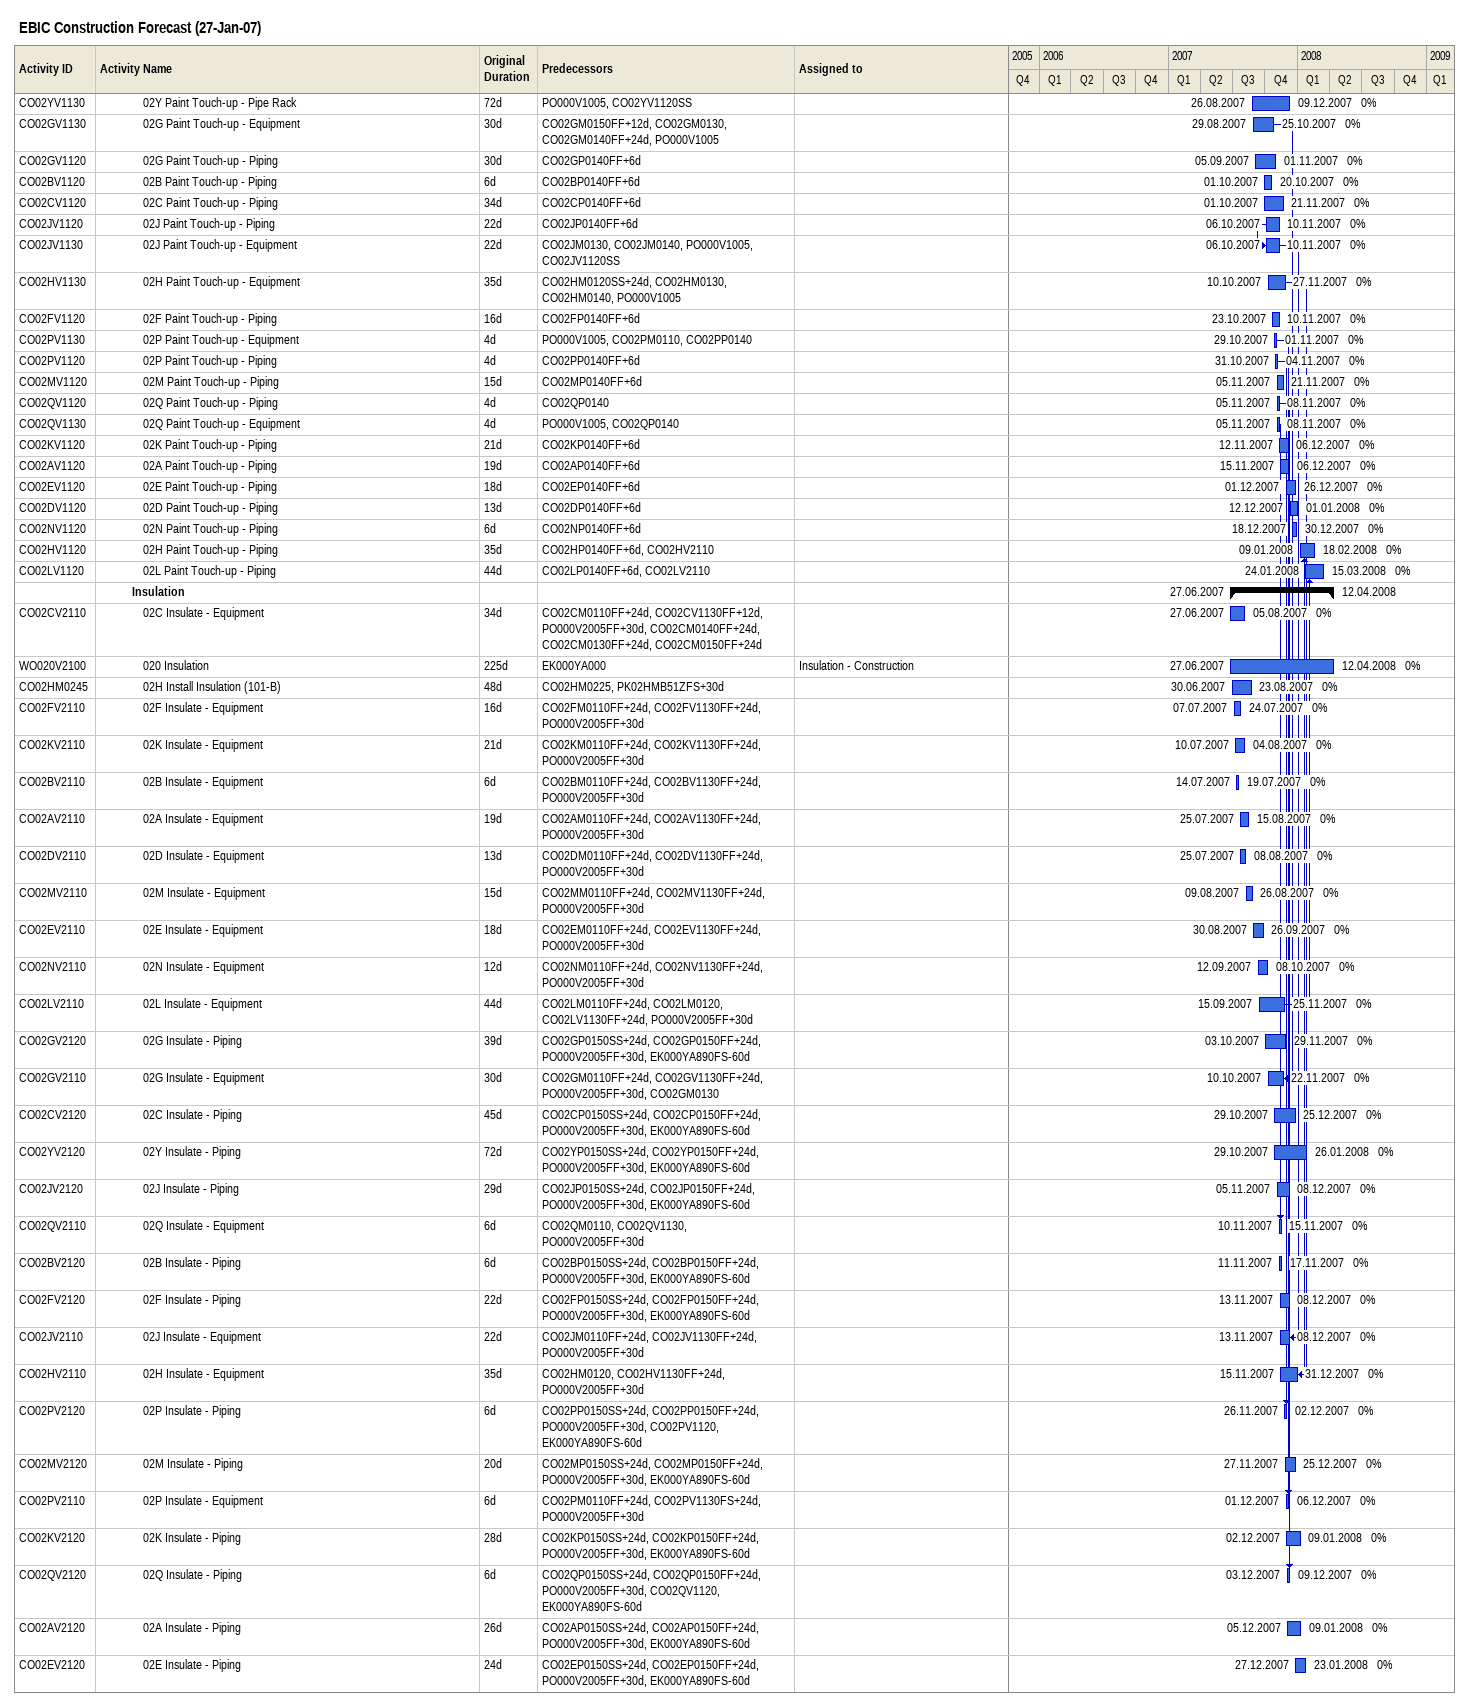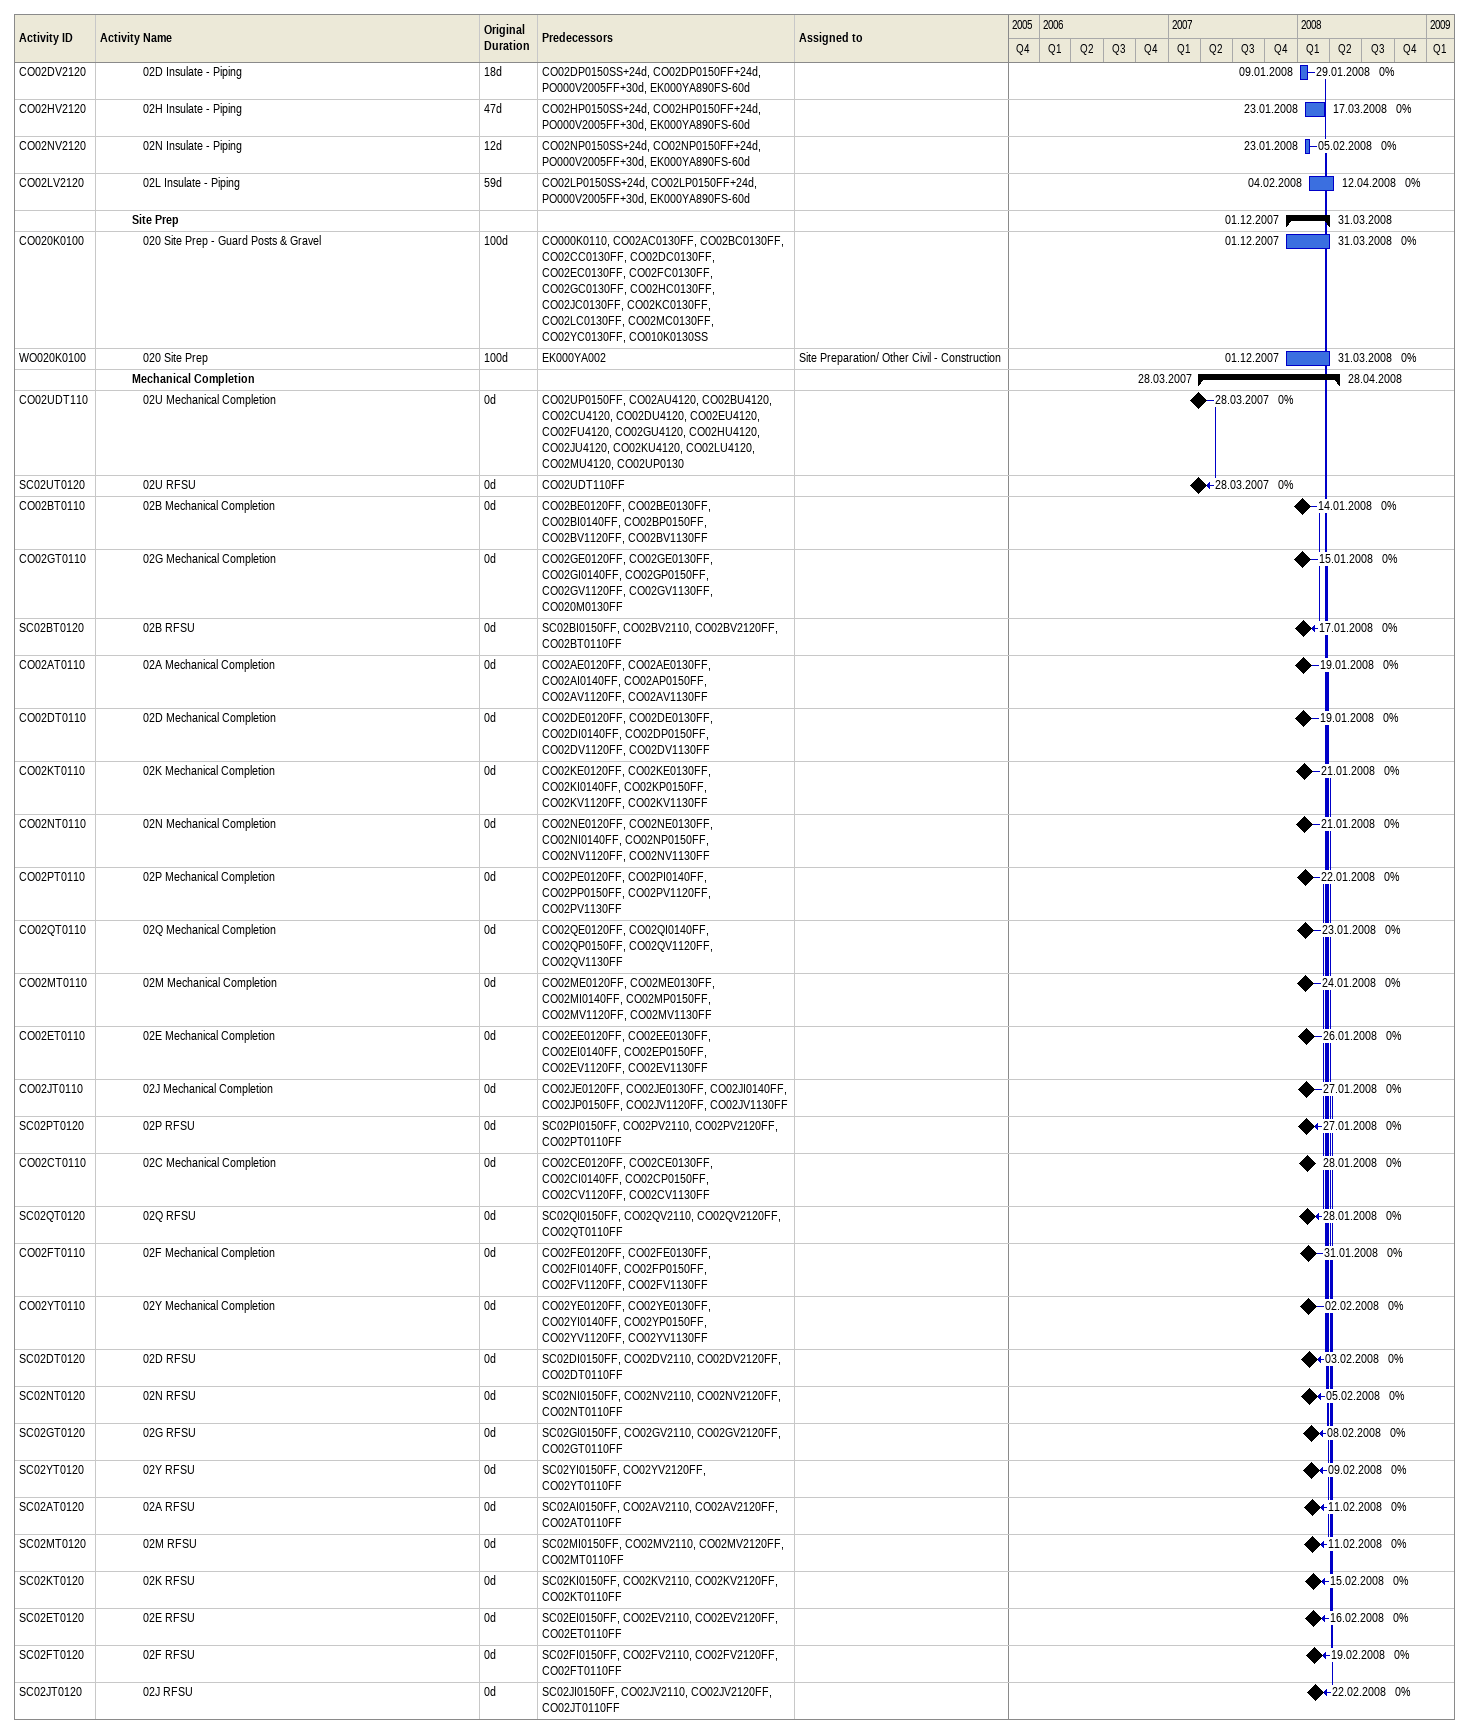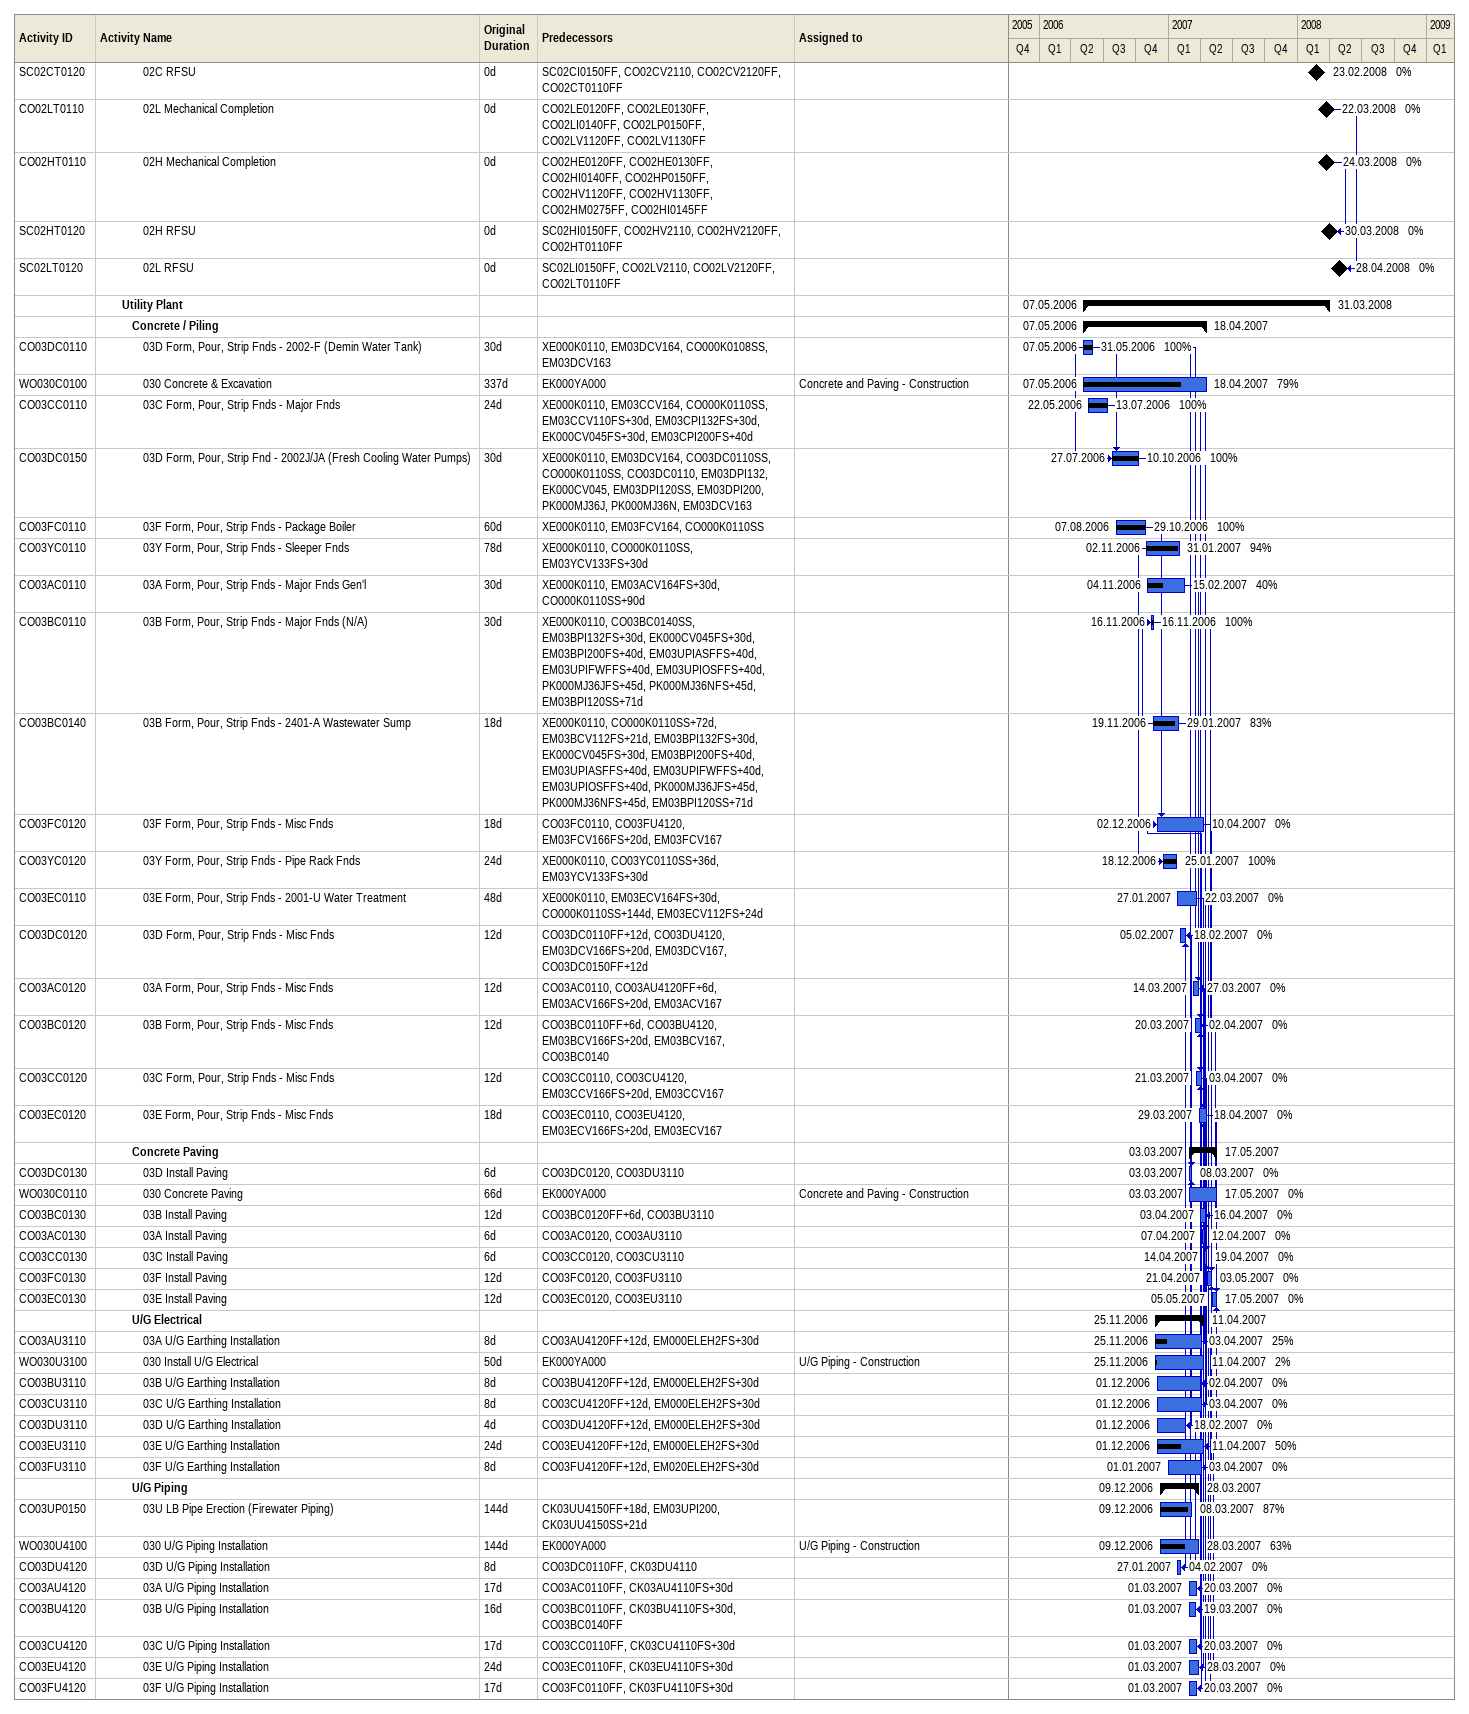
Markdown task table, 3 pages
EBIC Construction Forecast (27-Jan-07)

| ID | Level | Task | Original duration | Start | Finish | Predecessors | Resources | % complete |
|---|---|---|---|---|---|---|---|---|
| CO02YV1130 | 5 | 02Y Paint Touch-up - Pipe Rack | 72d | 2007-08-26 | 2007-12-09 | PO000V1005, CO02YV1120SS |  | 0 |
| CO02GV1130 | 5 | 02G Paint Touch-up - Equipment | 30d | 2007-08-29 | 2007-10-25 | CO02GM0150FF+12d, CO02GM0130, CO02GM0140FF+24d, PO000V1005 |  | 0 |
| CO02GV1120 | 5 | 02G Paint Touch-up - Piping | 30d | 2007-09-05 | 2007-11-01 | CO02GP0140FF+6d |  | 0 |
| CO02BV1120 | 5 | 02B Paint Touch-up - Piping | 6d | 2007-10-01 | 2007-10-20 | CO02BP0140FF+6d |  | 0 |
| CO02CV1120 | 5 | 02C Paint Touch-up - Piping | 34d | 2007-10-01 | 2007-11-21 | CO02CP0140FF+6d |  | 0 |
| CO02JV1120 | 5 | 02J Paint Touch-up - Piping | 22d | 2007-10-06 | 2007-11-10 | CO02JP0140FF+6d |  | 0 |
| CO02JV1130 | 5 | 02J Paint Touch-up - Equipment | 22d | 2007-10-06 | 2007-11-10 | CO02JM0130, CO02JM0140, PO000V1005, CO02JV1120SS |  | 0 |
| CO02HV1130 | 5 | 02H Paint Touch-up - Equipment | 35d | 2007-10-10 | 2007-11-27 | CO02HM0120SS+24d, CO02HM0130, CO02HM0140, PO000V1005 |  | 0 |
| CO02FV1120 | 5 | 02F Paint Touch-up - Piping | 16d | 2007-10-23 | 2007-11-10 | CO02FP0140FF+6d |  | 0 |
| CO02PV1130 | 5 | 02P Paint Touch-up - Equipment | 4d | 2007-10-29 | 2007-11-01 | PO000V1005, CO02PM0110, CO02PP0140 |  | 0 |
| CO02PV1120 | 5 | 02P Paint Touch-up - Piping | 4d | 2007-10-31 | 2007-11-04 | CO02PP0140FF+6d |  | 0 |
| CO02MV1120 | 5 | 02M Paint Touch-up - Piping | 15d | 2007-11-05 | 2007-11-21 | CO02MP0140FF+6d |  | 0 |
| CO02QV1120 | 5 | 02Q Paint Touch-up - Piping | 4d | 2007-11-05 | 2007-11-08 | CO02QP0140 |  | 0 |
| CO02QV1130 | 5 | 02Q Paint Touch-up - Equipment | 4d | 2007-11-05 | 2007-11-08 | PO000V1005, CO02QP0140 |  | 0 |
| CO02KV1120 | 5 | 02K Paint Touch-up - Piping | 21d | 2007-11-12 | 2007-12-06 | CO02KP0140FF+6d |  | 0 |
| CO02AV1120 | 5 | 02A Paint Touch-up - Piping | 19d | 2007-11-15 | 2007-12-06 | CO02AP0140FF+6d |  | 0 |
| CO02EV1120 | 5 | 02E Paint Touch-up - Piping | 18d | 2007-12-01 | 2007-12-26 | CO02EP0140FF+6d |  | 0 |
| CO02DV1120 | 5 | 02D Paint Touch-up - Piping | 13d | 2007-12-12 | 2008-01-01 | CO02DP0140FF+6d |  | 0 |
| CO02NV1120 | 5 | 02N Paint Touch-up - Piping | 6d | 2007-12-18 | 2007-12-30 | CO02NP0140FF+6d |  | 0 |
| CO02HV1120 | 5 | 02H Paint Touch-up - Piping | 35d | 2008-01-09 | 2008-02-18 | CO02HP0140FF+6d, CO02HV2110 |  | 0 |
| CO02LV1120 | 5 | 02L Paint Touch-up - Piping | 44d | 2008-01-24 | 2008-03-15 | CO02LP0140FF+6d, CO02LV2110 |  | 0 |
|  | 4 | **Insulation** |  | 2007-06-27 | 2008-04-12 |  |  |  |
| CO02CV2110 | 5 | 02C Insulate - Equipment | 34d | 2007-06-27 | 2007-08-05 | CO02CM0110FF+24d, CO02CV1130FF+12d, PO000V2005FF+30d, CO02CM0140FF+24d, CO02CM0130FF+24d, CO02CM0150FF+24d |  | 0 |
| WO020V2100 | 5 | 020 Insulation | 225d | 2007-06-27 | 2008-04-12 | EK000YA000 | Insulation - Construction | 0 |
| CO02HM0245 | 5 | 02H Install Insulation (101-B) | 48d | 2007-06-30 | 2007-08-23 | CO02HM0225, PK02HMB51ZFS+30d |  | 0 |
| CO02FV2110 | 5 | 02F Insulate - Equipment | 16d | 2007-07-07 | 2007-07-24 | CO02FM0110FF+24d, CO02FV1130FF+24d, PO000V2005FF+30d |  | 0 |
| CO02KV2110 | 5 | 02K Insulate - Equipment | 21d | 2007-07-10 | 2007-08-04 | CO02KM0110FF+24d, CO02KV1130FF+24d, PO000V2005FF+30d |  | 0 |
| CO02BV2110 | 5 | 02B Insulate - Equipment | 6d | 2007-07-14 | 2007-07-19 | CO02BM0110FF+24d, CO02BV1130FF+24d, PO000V2005FF+30d |  | 0 |
| CO02AV2110 | 5 | 02A Insulate - Equipment | 19d | 2007-07-25 | 2007-08-15 | CO02AM0110FF+24d, CO02AV1130FF+24d, PO000V2005FF+30d |  | 0 |
| CO02DV2110 | 5 | 02D Insulate - Equipment | 13d | 2007-07-25 | 2007-08-08 | CO02DM0110FF+24d, CO02DV1130FF+24d, PO000V2005FF+30d |  | 0 |
| CO02MV2110 | 5 | 02M Insulate - Equipment | 15d | 2007-08-09 | 2007-08-26 | CO02MM0110FF+24d, CO02MV1130FF+24d, PO000V2005FF+30d |  | 0 |
| CO02EV2110 | 5 | 02E Insulate - Equipment | 18d | 2007-08-30 | 2007-09-26 | CO02EM0110FF+24d, CO02EV1130FF+24d, PO000V2005FF+30d |  | 0 |
| CO02NV2110 | 5 | 02N Insulate - Equipment | 12d | 2007-09-12 | 2007-10-08 | CO02NM0110FF+24d, CO02NV1130FF+24d, PO000V2005FF+30d |  | 0 |
| CO02LV2110 | 5 | 02L Insulate - Equipment | 44d | 2007-09-15 | 2007-11-25 | CO02LM0110FF+24d, CO02LM0120, CO02LV1130FF+24d, PO000V2005FF+30d |  | 0 |
| CO02GV2120 | 5 | 02G Insulate - Piping | 39d | 2007-10-03 | 2007-11-29 | CO02GP0150SS+24d, CO02GP0150FF+24d, PO000V2005FF+30d, EK000YA890FS-60d |  | 0 |
| CO02GV2110 | 5 | 02G Insulate - Equipment | 30d | 2007-10-10 | 2007-11-22 | CO02GM0110FF+24d, CO02GV1130FF+24d, PO000V2005FF+30d, CO02GM0130 |  | 0 |
| CO02CV2120 | 5 | 02C Insulate - Piping | 45d | 2007-10-29 | 2007-12-25 | CO02CP0150SS+24d, CO02CP0150FF+24d, PO000V2005FF+30d, EK000YA890FS-60d |  | 0 |
| CO02YV2120 | 5 | 02Y Insulate - Piping | 72d | 2007-10-29 | 2008-01-26 | CO02YP0150SS+24d, CO02YP0150FF+24d, PO000V2005FF+30d, EK000YA890FS-60d |  | 0 |
| CO02JV2120 | 5 | 02J Insulate - Piping | 29d | 2007-11-05 | 2007-12-08 | CO02JP0150SS+24d, CO02JP0150FF+24d, PO000V2005FF+30d, EK000YA890FS-60d |  | 0 |
| CO02QV2110 | 5 | 02Q Insulate - Equipment | 6d | 2007-11-10 | 2007-11-15 | CO02QM0110, CO02QV1130, PO000V2005FF+30d |  | 0 |
| CO02BV2120 | 5 | 02B Insulate - Piping | 6d | 2007-11-11 | 2007-11-17 | CO02BP0150SS+24d, CO02BP0150FF+24d, PO000V2005FF+30d, EK000YA890FS-60d |  | 0 |
| CO02FV2120 | 5 | 02F Insulate - Piping | 22d | 2007-11-13 | 2007-12-08 | CO02FP0150SS+24d, CO02FP0150FF+24d, PO000V2005FF+30d, EK000YA890FS-60d |  | 0 |
| CO02JV2110 | 5 | 02J Insulate - Equipment | 22d | 2007-11-13 | 2007-12-08 | CO02JM0110FF+24d, CO02JV1130FF+24d, PO000V2005FF+30d |  | 0 |
| CO02HV2110 | 5 | 02H Insulate - Equipment | 35d | 2007-11-15 | 2007-12-31 | CO02HM0120, CO02HV1130FF+24d, PO000V2005FF+30d |  | 0 |
| CO02PV2120 | 5 | 02P Insulate - Piping | 6d | 2007-11-26 | 2007-12-02 | CO02PP0150SS+24d, CO02PP0150FF+24d, PO000V2005FF+30d, CO02PV1120, EK000YA890FS-60d |  | 0 |
| CO02MV2120 | 5 | 02M Insulate - Piping | 20d | 2007-11-27 | 2007-12-25 | CO02MP0150SS+24d, CO02MP0150FF+24d, PO000V2005FF+30d, EK000YA890FS-60d |  | 0 |
| CO02PV2110 | 5 | 02P Insulate - Equipment | 6d | 2007-12-01 | 2007-12-06 | CO02PM0110FF+24d, CO02PV1130FS+24d, PO000V2005FF+30d |  | 0 |
| CO02KV2120 | 5 | 02K Insulate - Piping | 28d | 2007-12-02 | 2008-01-09 | CO02KP0150SS+24d, CO02KP0150FF+24d, PO000V2005FF+30d, EK000YA890FS-60d |  | 0 |
| CO02QV2120 | 5 | 02Q Insulate - Piping | 6d | 2007-12-03 | 2007-12-09 | CO02QP0150SS+24d, CO02QP0150FF+24d, PO000V2005FF+30d, CO02QV1120, EK000YA890FS-60d |  | 0 |
| CO02AV2120 | 5 | 02A Insulate - Piping | 26d | 2007-12-05 | 2008-01-09 | CO02AP0150SS+24d, CO02AP0150FF+24d, PO000V2005FF+30d, EK000YA890FS-60d |  | 0 |
| CO02EV2120 | 5 | 02E Insulate - Piping | 24d | 2007-12-27 | 2008-01-23 | CO02EP0150SS+24d, CO02EP0150FF+24d, PO000V2005FF+30d, EK000YA890FS-60d |  | 0 |
| CO02DV2120 | 5 | 02D Insulate - Piping | 18d | 2008-01-09 | 2008-01-29 | CO02DP0150SS+24d, CO02DP0150FF+24d, PO000V2005FF+30d, EK000YA890FS-60d |  | 0 |
| CO02HV2120 | 5 | 02H Insulate - Piping | 47d | 2008-01-23 | 2008-03-17 | CO02HP0150SS+24d, CO02HP0150FF+24d, PO000V2005FF+30d, EK000YA890FS-60d |  | 0 |
| CO02NV2120 | 5 | 02N Insulate - Piping | 12d | 2008-01-23 | 2008-02-05 | CO02NP0150SS+24d, CO02NP0150FF+24d, PO000V2005FF+30d, EK000YA890FS-60d |  | 0 |
| CO02LV2120 | 5 | 02L Insulate - Piping | 59d | 2008-02-04 | 2008-04-12 | CO02LP0150SS+24d, CO02LP0150FF+24d, PO000V2005FF+30d, EK000YA890FS-60d |  | 0 |
|  | 4 | **Site Prep** |  | 2007-12-01 | 2008-03-31 |  |  |  |
| CO020K0100 | 5 | 020 Site Prep - Guard Posts & Gravel | 100d | 2007-12-01 | 2008-03-31 | CO000K0110, CO02AC0130FF, CO02BC0130FF, CO02CC0130FF, CO02DC0130FF, CO02EC0130FF, CO02FC0130FF, CO02GC0130FF, CO02HC0130FF, CO02JC0130FF, CO02KC0130FF, CO02LC0130FF, CO02MC0130FF, CO02YC0130FF, CO010K0130SS |  | 0 |
| WO020K0100 | 5 | 020 Site Prep | 100d | 2007-12-01 | 2008-03-31 | EK000YA002 | Site Preparation/ Other Civil - Construction | 0 |
|  | 4 | **Mechanical Completion** |  | 2007-03-28 | 2008-04-28 |  |  |  |
| CO02UDT110 | 5 | 02U Mechanical Completion | 0d | 2007-03-28 | 2007-03-28 | CO02UP0150FF, CO02AU4120, CO02BU4120, CO02CU4120, CO02DU4120, CO02EU4120, CO02FU4120, CO02GU4120, CO02HU4120, CO02JU4120, CO02KU4120, CO02LU4120, CO02MU4120, CO02UP0130 |  | 0 |
| SC02UT0120 | 5 | 02U RFSU | 0d | 2007-03-28 | 2007-03-28 | CO02UDT110FF |  | 0 |
| CO02BT0110 | 5 | 02B Mechanical Completion | 0d | 2008-01-14 | 2008-01-14 | CO02BE0120FF, CO02BE0130FF, CO02BI0140FF, CO02BP0150FF, CO02BV1120FF, CO02BV1130FF |  | 0 |
| CO02GT0110 | 5 | 02G Mechanical Completion | 0d | 2008-01-15 | 2008-01-15 | CO02GE0120FF, CO02GE0130FF, CO02GI0140FF, CO02GP0150FF, CO02GV1120FF, CO02GV1130FF, CO020M0130FF |  | 0 |
| SC02BT0120 | 5 | 02B RFSU | 0d | 2008-01-17 | 2008-01-17 | SC02BI0150FF, CO02BV2110, CO02BV2120FF, CO02BT0110FF |  | 0 |
| CO02AT0110 | 5 | 02A Mechanical Completion | 0d | 2008-01-19 | 2008-01-19 | CO02AE0120FF, CO02AE0130FF, CO02AI0140FF, CO02AP0150FF, CO02AV1120FF, CO02AV1130FF |  | 0 |
| CO02DT0110 | 5 | 02D Mechanical Completion | 0d | 2008-01-19 | 2008-01-19 | CO02DE0120FF, CO02DE0130FF, CO02DI0140FF, CO02DP0150FF, CO02DV1120FF, CO02DV1130FF |  | 0 |
| CO02KT0110 | 5 | 02K Mechanical Completion | 0d | 2008-01-21 | 2008-01-21 | CO02KE0120FF, CO02KE0130FF, CO02KI0140FF, CO02KP0150FF, CO02KV1120FF, CO02KV1130FF |  | 0 |
| CO02NT0110 | 5 | 02N Mechanical Completion | 0d | 2008-01-21 | 2008-01-21 | CO02NE0120FF, CO02NE0130FF, CO02NI0140FF, CO02NP0150FF, CO02NV1120FF, CO02NV1130FF |  | 0 |
| CO02PT0110 | 5 | 02P Mechanical Completion | 0d | 2008-01-22 | 2008-01-22 | CO02PE0120FF, CO02PI0140FF, CO02PP0150FF, CO02PV1120FF, CO02PV1130FF |  | 0 |
| CO02QT0110 | 5 | 02Q Mechanical Completion | 0d | 2008-01-23 | 2008-01-23 | CO02QE0120FF, CO02QI0140FF, CO02QP0150FF, CO02QV1120FF, CO02QV1130FF |  | 0 |
| CO02MT0110 | 5 | 02M Mechanical Completion | 0d | 2008-01-24 | 2008-01-24 | CO02ME0120FF, CO02ME0130FF, CO02MI0140FF, CO02MP0150FF, CO02MV1120FF, CO02MV1130FF |  | 0 |
| CO02ET0110 | 5 | 02E Mechanical Completion | 0d | 2008-01-26 | 2008-01-26 | CO02EE0120FF, CO02EE0130FF, CO02EI0140FF, CO02EP0150FF, CO02EV1120FF, CO02EV1130FF |  | 0 |
| CO02JT0110 | 5 | 02J Mechanical Completion | 0d | 2008-01-27 | 2008-01-27 | CO02JE0120FF, CO02JE0130FF, CO02JI0140FF, CO02JP0150FF, CO02JV1120FF, CO02JV1130FF |  | 0 |
| SC02PT0120 | 5 | 02P RFSU | 0d | 2008-01-27 | 2008-01-27 | SC02PI0150FF, CO02PV2110, CO02PV2120FF, CO02PT0110FF |  | 0 |
| CO02CT0110 | 5 | 02C Mechanical Completion | 0d | 2008-01-28 | 2008-01-28 | CO02CE0120FF, CO02CE0130FF, CO02CI0140FF, CO02CP0150FF, CO02CV1120FF, CO02CV1130FF |  | 0 |
| SC02QT0120 | 5 | 02Q RFSU | 0d | 2008-01-28 | 2008-01-28 | SC02QI0150FF, CO02QV2110, CO02QV2120FF, CO02QT0110FF |  | 0 |
| CO02FT0110 | 5 | 02F Mechanical Completion | 0d | 2008-01-31 | 2008-01-31 | CO02FE0120FF, CO02FE0130FF, CO02FI0140FF, CO02FP0150FF, CO02FV1120FF, CO02FV1130FF |  | 0 |
| CO02YT0110 | 5 | 02Y Mechanical Completion | 0d | 2008-02-02 | 2008-02-02 | CO02YE0120FF, CO02YE0130FF, CO02YI0140FF, CO02YP0150FF, CO02YV1120FF, CO02YV1130FF |  | 0 |
| SC02DT0120 | 5 | 02D RFSU | 0d | 2008-02-03 | 2008-02-03 | SC02DI0150FF, CO02DV2110, CO02DV2120FF, CO02DT0110FF |  | 0 |
| SC02NT0120 | 5 | 02N RFSU | 0d | 2008-02-05 | 2008-02-05 | SC02NI0150FF, CO02NV2110, CO02NV2120FF, CO02NT0110FF |  | 0 |
| SC02GT0120 | 5 | 02G RFSU | 0d | 2008-02-08 | 2008-02-08 | SC02GI0150FF, CO02GV2110, CO02GV2120FF, CO02GT0110FF |  | 0 |
| SC02YT0120 | 5 | 02Y RFSU | 0d | 2008-02-09 | 2008-02-09 | SC02YI0150FF, CO02YV2120FF, CO02YT0110FF |  | 0 |
| SC02AT0120 | 5 | 02A RFSU | 0d | 2008-02-11 | 2008-02-11 | SC02AI0150FF, CO02AV2110, CO02AV2120FF, CO02AT0110FF |  | 0 |
| SC02MT0120 | 5 | 02M RFSU | 0d | 2008-02-11 | 2008-02-11 | SC02MI0150FF, CO02MV2110, CO02MV2120FF, CO02MT0110FF |  | 0 |
| SC02KT0120 | 5 | 02K RFSU | 0d | 2008-02-15 | 2008-02-15 | SC02KI0150FF, CO02KV2110, CO02KV2120FF, CO02KT0110FF |  | 0 |
| SC02ET0120 | 5 | 02E RFSU | 0d | 2008-02-16 | 2008-02-16 | SC02EI0150FF, CO02EV2110, CO02EV2120FF, CO02ET0110FF |  | 0 |
| SC02FT0120 | 5 | 02F RFSU | 0d | 2008-02-19 | 2008-02-19 | SC02FI0150FF, CO02FV2110, CO02FV2120FF, CO02FT0110FF |  | 0 |
| SC02JT0120 | 5 | 02J RFSU | 0d | 2008-02-22 | 2008-02-22 | SC02JI0150FF, CO02JV2110, CO02JV2120FF, CO02JT0110FF |  | 0 |
| SC02CT0120 | 5 | 02C RFSU | 0d | 2008-02-23 | 2008-02-23 | SC02CI0150FF, CO02CV2110, CO02CV2120FF, CO02CT0110FF |  | 0 |
| CO02LT0110 | 5 | 02L Mechanical Completion | 0d | 2008-03-22 | 2008-03-22 | CO02LE0120FF, CO02LE0130FF, CO02LI0140FF, CO02LP0150FF, CO02LV1120FF, CO02LV1130FF |  | 0 |
| CO02HT0110 | 5 | 02H Mechanical Completion | 0d | 2008-03-24 | 2008-03-24 | CO02HE0120FF, CO02HE0130FF, CO02HI0140FF, CO02HP0150FF, CO02HV1120FF, CO02HV1130FF, CO02HM0275FF, CO02HI0145FF |  | 0 |
| SC02HT0120 | 5 | 02H RFSU | 0d | 2008-03-30 | 2008-03-30 | SC02HI0150FF, CO02HV2110, CO02HV2120FF, CO02HT0110FF |  | 0 |
| SC02LT0120 | 5 | 02L RFSU | 0d | 2008-04-28 | 2008-04-28 | SC02LI0150FF, CO02LV2110, CO02LV2120FF, CO02LT0110FF |  | 0 |
|  | 3 | **Utility Plant** |  | 2006-05-07 | 2008-03-31 |  |  |  |
|  | 4 | **Concrete / Piling** |  | 2006-05-07 | 2007-04-18 |  |  |  |
| CO03DC0110 | 5 | 03D Form, Pour, Strip Fnds - 2002-F (Demin Water Tank) | 30d | 2006-05-07 | 2006-05-31 | XE000K0110, EM03DCV164, CO000K0108SS, EM03DCV163 |  | 100 |
| WO030C0100 | 5 | 030 Concrete & Excavation | 337d | 2006-05-07 | 2007-04-18 | EK000YA000 | Concrete and Paving - Construction | 79 |
| CO03CC0110 | 5 | 03C Form, Pour, Strip Fnds - Major Fnds | 24d | 2006-05-22 | 2006-07-13 | XE000K0110, EM03CCV164, CO000K0110SS, EM03CCV110FS+30d, EM03CPI132FS+30d, EK000CV045FS+30d, EM03CPI200FS+40d |  | 100 |
| CO03DC0150 | 5 | 03D Form, Pour, Strip Fnd - 2002J/JA (Fresh Cooling Water Pumps) | 30d | 2006-07-27 | 2006-10-10 | XE000K0110, EM03DCV164, CO03DC0110SS, CO000K0110SS, CO03DC0110, EM03DPI132, EK000CV045, EM03DPI120SS, EM03DPI200, PK000MJ36J, PK000MJ36N, EM03DCV163 |  | 100 |
| CO03FC0110 | 5 | 03F Form, Pour, Strip Fnds - Package Boiler | 60d | 2006-08-07 | 2006-10-29 | XE000K0110, EM03FCV164, CO000K0110SS |  | 100 |
| CO03YC0110 | 5 | 03Y Form, Pour, Strip Fnds - Sleeper Fnds | 78d | 2006-11-02 | 2007-01-31 | XE000K0110, CO000K0110SS, EM03YCV133FS+30d |  | 94 |
| CO03AC0110 | 5 | 03A Form, Pour, Strip Fnds - Major Fnds Gen'l | 30d | 2006-11-04 | 2007-02-15 | XE000K0110, EM03ACV164FS+30d, CO000K0110SS+90d |  | 40 |
| CO03BC0110 | 5 | 03B Form, Pour, Strip Fnds - Major Fnds (N/A) | 30d | 2006-11-16 | 2006-11-16 | XE000K0110, CO03BC0140SS, EM03BPI132FS+30d, EK000CV045FS+30d, EM03BPI200FS+40d, EM03UPIASFFS+40d, EM03UPIFWFFS+40d, EM03UPIOSFFS+40d, PK000MJ36JFS+45d, PK000MJ36NFS+45d, EM03BPI120SS+71d |  | 100 |
| CO03BC0140 | 5 | 03B Form, Pour, Strip Fnds - 2401-A Wastewater Sump | 18d | 2006-11-19 | 2007-01-29 | XE000K0110, CO000K0110SS+72d, EM03BCV112FS+21d, EM03BPI132FS+30d, EK000CV045FS+30d, EM03BPI200FS+40d, EM03UPIASFFS+40d, EM03UPIFWFFS+40d, EM03UPIOSFFS+40d, PK000MJ36JFS+45d, PK000MJ36NFS+45d, EM03BPI120SS+71d |  | 83 |
| CO03FC0120 | 5 | 03F Form, Pour, Strip Fnds - Misc Fnds | 18d | 2006-12-02 | 2007-04-10 | CO03FC0110, CO03FU4120, EM03FCV166FS+20d, EM03FCV167 |  | 0 |
| CO03YC0120 | 5 | 03Y Form, Pour, Strip Fnds - Pipe Rack Fnds | 24d | 2006-12-18 | 2007-01-25 | XE000K0110, CO03YC0110SS+36d, EM03YCV133FS+30d |  | 100 |
| CO03EC0110 | 5 | 03E Form, Pour, Strip Fnds - 2001-U Water Treatment | 48d | 2007-01-27 | 2007-03-22 | XE000K0110, EM03ECV164FS+30d, CO000K0110SS+144d, EM03ECV112FS+24d |  | 0 |
| CO03DC0120 | 5 | 03D Form, Pour, Strip Fnds - Misc Fnds | 12d | 2007-02-05 | 2007-02-18 | CO03DC0110FF+12d, CO03DU4120, EM03DCV166FS+20d, EM03DCV167, CO03DC0150FF+12d |  | 0 |
| CO03AC0120 | 5 | 03A Form, Pour, Strip Fnds - Misc Fnds | 12d | 2007-03-14 | 2007-03-27 | CO03AC0110, CO03AU4120FF+6d, EM03ACV166FS+20d, EM03ACV167 |  | 0 |
| CO03BC0120 | 5 | 03B Form, Pour, Strip Fnds - Misc Fnds | 12d | 2007-03-20 | 2007-04-02 | CO03BC0110FF+6d, CO03BU4120, EM03BCV166FS+20d, EM03BCV167, CO03BC0140 |  | 0 |
| CO03CC0120 | 5 | 03C Form, Pour, Strip Fnds - Misc Fnds | 12d | 2007-03-21 | 2007-04-03 | CO03CC0110, CO03CU4120, EM03CCV166FS+20d, EM03CCV167 |  | 0 |
| CO03EC0120 | 5 | 03E Form, Pour, Strip Fnds - Misc Fnds | 18d | 2007-03-29 | 2007-04-18 | CO03EC0110, CO03EU4120, EM03ECV166FS+20d, EM03ECV167 |  | 0 |
|  | 4 | **Concrete Paving** |  | 2007-03-03 | 2007-05-17 |  |  |  |
| CO03DC0130 | 5 | 03D Install Paving | 6d | 2007-03-03 | 2007-03-08 | CO03DC0120, CO03DU3110 |  | 0 |
| WO030C0110 | 5 | 030 Concrete Paving | 66d | 2007-03-03 | 2007-05-17 | EK000YA000 | Concrete and Paving - Construction | 0 |
| CO03BC0130 | 5 | 03B Install Paving | 12d | 2007-04-03 | 2007-04-16 | CO03BC0120FF+6d, CO03BU3110 |  | 0 |
| CO03AC0130 | 5 | 03A Install Paving | 6d | 2007-04-07 | 2007-04-12 | CO03AC0120, CO03AU3110 |  | 0 |
| CO03CC0130 | 5 | 03C Install Paving | 6d | 2007-04-14 | 2007-04-19 | CO03CC0120, CO03CU3110 |  | 0 |
| CO03FC0130 | 5 | 03F Install Paving | 12d | 2007-04-21 | 2007-05-03 | CO03FC0120, CO03FU3110 |  | 0 |
| CO03EC0130 | 5 | 03E Install Paving | 12d | 2007-05-05 | 2007-05-17 | CO03EC0120, CO03EU3110 |  | 0 |
|  | 4 | **U/G Electrical** |  | 2006-11-25 | 2007-04-11 |  |  |  |
| CO03AU3110 | 5 | 03A U/G Earthing Installation | 8d | 2006-11-25 | 2007-04-03 | CO03AU4120FF+12d, EM000ELEH2FS+30d |  | 25 |
| WO030U3100 | 5 | 030 Install U/G Electrical | 50d | 2006-11-25 | 2007-04-11 | EK000YA000 | U/G Piping - Construction | 2 |
| CO03BU3110 | 5 | 03B U/G Earthing Installation | 8d | 2006-12-01 | 2007-04-02 | CO03BU4120FF+12d, EM000ELEH2FS+30d |  | 0 |
| CO03CU3110 | 5 | 03C U/G Earthing Installation | 8d | 2006-12-01 | 2007-04-03 | CO03CU4120FF+12d, EM000ELEH2FS+30d |  | 0 |
| CO03DU3110 | 5 | 03D U/G Earthing Installation | 4d | 2006-12-01 | 2007-02-18 | CO03DU4120FF+12d, EM000ELEH2FS+30d |  | 0 |
| CO03EU3110 | 5 | 03E U/G Earthing Installation | 24d | 2006-12-01 | 2007-04-11 | CO03EU4120FF+12d, EM000ELEH2FS+30d |  | 50 |
| CO03FU3110 | 5 | 03F U/G Earthing Installation | 8d | 2007-01-01 | 2007-04-03 | CO03FU4120FF+12d, EM020ELEH2FS+30d |  | 0 |
|  | 4 | **U/G Piping** |  | 2006-12-09 | 2007-03-28 |  |  |  |
| CO03UP0150 | 5 | 03U LB Pipe Erection (Firewater Piping) | 144d | 2006-12-09 | 2007-03-08 | CK03UU4150FF+18d, EM03UPI200, CK03UU4150SS+21d |  | 87 |
| WO030U4100 | 5 | 030 U/G Piping Installation | 144d | 2006-12-09 | 2007-03-28 | EK000YA000 | U/G Piping - Construction | 63 |
| CO03DU4120 | 5 | 03D U/G Piping Installation | 8d | 2007-01-27 | 2007-02-04 | CO03DC0110FF, CK03DU4110 |  | 0 |
| CO03AU4120 | 5 | 03A U/G Piping Installation | 17d | 2007-03-01 | 2007-03-20 | CO03AC0110FF, CK03AU4110FS+30d |  | 0 |
| CO03BU4120 | 5 | 03B U/G Piping Installation | 16d | 2007-03-01 | 2007-03-19 | CO03BC0110FF, CK03BU4110FS+30d, CO03BC0140FF |  | 0 |
| CO03CU4120 | 5 | 03C U/G Piping Installation | 17d | 2007-03-01 | 2007-03-20 | CO03CC0110FF, CK03CU4110FS+30d |  | 0 |
| CO03EU4120 | 5 | 03E U/G Piping Installation | 24d | 2007-03-01 | 2007-03-28 | CO03EC0110FF, CK03EU4110FS+30d |  | 0 |
| CO03FU4120 | 5 | 03F U/G Piping Installation | 17d | 2007-03-01 | 2007-03-20 | CO03FC0110FF, CK03FU4110FS+30d |  | 0 |
